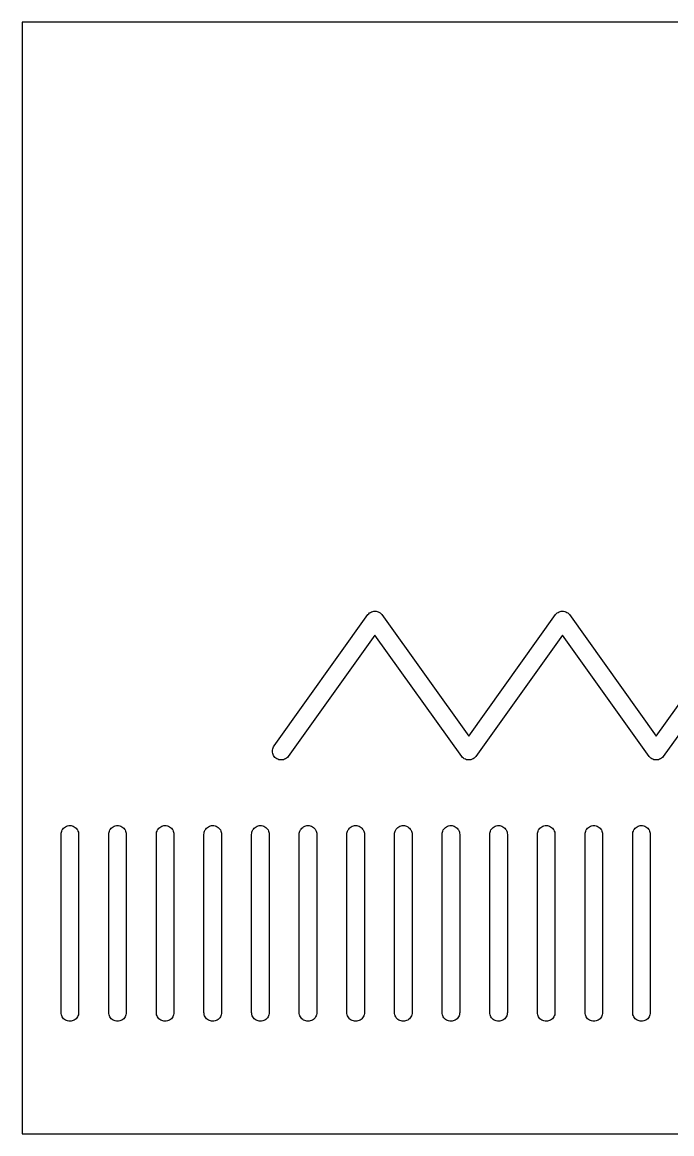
# Model space of a CAD drawing. Header units: metres. Extents: x 0 to 552, y 2 to 239.
# Drawn here: x 0 to 138.5, y 1.5 to 238.7 of the extents above; entities that cross this region are included whole.
import ezdxf

# ---------------------------------------------------------------- set-up
doc = ezdxf.new("R2010")
doc.units = ezdxf.units.M

msp = doc.modelspace()

# ---------------------------------------------------------------- linework, layer by layer
for p, q in [((552.32, 238.684), (0, 238.684)), ((0, 238.684), (0, 1.5)), ((53.7445, 84.2797), (73.7444, 112.28)), ((73.7444, 112.28), (73.9062, 112.464)), ((73.9062, 112.464), (74.0906, 112.626)), ((74.0906, 112.626), (74.2945, 112.762)), ((74.2945, 112.762), (74.5145, 112.871)), ((74.5145, 112.871), (74.7467, 112.949)), ((74.7467, 112.949), (74.9872, 112.997)), ((74.9872, 112.997), (75.232, 113.013)), ((75.232, 113.013), (75.4767, 112.997)), ((75.4767, 112.997), (75.7173, 112.949)), ((75.7173, 112.949), (75.9495, 112.871)), ((75.9495, 112.871), (76.1695, 112.762)), ((76.1695, 112.762), (76.3734, 112.626)), ((76.3734, 112.626), (76.5578, 112.464)), ((76.5578, 112.464), (76.7195, 112.28)), ((76.7195, 112.28), (95.232, 86.3622)), ((95.232, 86.3622), (113.744, 112.28)), ((113.744, 112.28), (113.906, 112.464)), ((113.906, 112.464), (114.091, 112.626)), ((114.091, 112.626), (114.294, 112.762)), ((114.294, 112.762), (114.514, 112.871)), ((114.514, 112.871), (114.747, 112.949)), ((114.747, 112.949), (114.987, 112.997)), ((114.987, 112.997), (115.232, 113.013)), ((115.232, 113.013), (115.477, 112.997)), ((115.477, 112.997), (115.717, 112.949)), ((115.717, 112.949), (115.95, 112.871)), ((115.95, 112.871), (116.169, 112.762)), ((116.169, 112.762), (116.373, 112.626)), ((116.373, 112.626), (116.558, 112.464)), ((116.558, 112.464), (116.72, 112.28)), ((116.72, 112.28), (135.232, 86.3622)), ((135.232, 86.3622), (153.744, 112.28)), ((75.232, 107.914), (56.7195, 81.9968)), ((93.7444, 81.9968), (75.232, 107.914)), ((115.232, 107.914), (96.7195, 81.9968)), ((133.744, 81.9968), (115.232, 107.914)), ((155.232, 107.914), (136.72, 81.9968)), ((53.357, 83.1382), (53.373, 83.383)), ((53.373, 82.8935), (53.357, 83.1382)), ((53.373, 83.383), (53.4209, 83.6235)), ((53.4209, 83.6235), (53.4997, 83.8558)), ((53.4997, 83.8558), (53.6082, 84.0757)), ((53.6082, 84.0757), (53.7445, 84.2797)), ((53.4209, 82.653), (53.373, 82.8935)), ((53.4997, 82.4207), (53.4209, 82.653)), ((53.6082, 82.2007), (53.4997, 82.4207)), ((53.7445, 81.9968), (53.6082, 82.2007)), ((53.9062, 81.8124), (53.7445, 81.9968)), ((54.0906, 81.6507), (53.9062, 81.8124)), ((54.2945, 81.5145), (54.0906, 81.6507)), ((54.5145, 81.406), (54.2945, 81.5145)), ((54.7467, 81.3271), (54.5145, 81.406)), ((54.9873, 81.2793), (54.7467, 81.3271)), ((55.232, 81.2632), (54.9873, 81.2793)), ((55.4767, 81.2793), (55.232, 81.2632)), ((55.7173, 81.3271), (55.4767, 81.2793)), ((55.9495, 81.406), (55.7173, 81.3271)), ((56.1695, 81.5145), (55.9495, 81.406)), ((56.3734, 81.6507), (56.1695, 81.5145)), ((56.5578, 81.8124), (56.3734, 81.6507)), ((56.7195, 81.9968), (56.5578, 81.8124)), ((93.9062, 81.8124), (93.7444, 81.9968)), ((94.0906, 81.6507), (93.9062, 81.8124)), ((94.2945, 81.5145), (94.0906, 81.6507)), ((94.5145, 81.406), (94.2945, 81.5145)), ((94.7467, 81.3271), (94.5145, 81.406)), ((94.9872, 81.2793), (94.7467, 81.3271)), ((95.232, 81.2632), (94.9872, 81.2793)), ((95.4767, 81.2793), (95.232, 81.2632)), ((95.7173, 81.3271), (95.4767, 81.2793)), ((95.9495, 81.406), (95.7173, 81.3271)), ((96.1695, 81.5145), (95.9495, 81.406)), ((96.3734, 81.6507), (96.1695, 81.5145)), ((96.5578, 81.8124), (96.3734, 81.6507)), ((96.7195, 81.9968), (96.5578, 81.8124)), ((133.906, 81.8124), (133.744, 81.9968)), ((134.091, 81.6507), (133.906, 81.8124)), ((134.294, 81.5145), (134.091, 81.6507)), ((134.514, 81.406), (134.294, 81.5145)), ((134.747, 81.3271), (134.514, 81.406)), ((134.987, 81.2793), (134.747, 81.3271)), ((135.232, 81.2632), (134.987, 81.2793)), ((135.477, 81.2793), (135.232, 81.2632)), ((135.717, 81.3271), (135.477, 81.2793)), ((135.95, 81.406), (135.717, 81.3271)), ((136.169, 81.5145), (135.95, 81.406)), ((136.373, 81.6507), (136.169, 81.5145)), ((136.558, 81.8124), (136.373, 81.6507)), ((136.72, 81.9968), (136.558, 81.8124)), ((8.5362, 66.3257), (8.6724, 66.5297)), ((8.6724, 66.5297), (8.8342, 66.7141)), ((8.8342, 66.7141), (9.0186, 66.8758)), ((9.0186, 66.8758), (9.2225, 67.012)), ((9.2225, 67.012), (9.4425, 67.1205)), ((9.4425, 67.1205), (9.6747, 67.1994)), ((9.6747, 67.1994), (9.9153, 67.2472)), ((9.9153, 67.2472), (10.16, 67.2632)), ((10.16, 67.2632), (10.4047, 67.2472)), ((10.4047, 67.2472), (10.6453, 67.1994)), ((10.6453, 67.1994), (10.8775, 67.1205)), ((10.8775, 67.1205), (11.0975, 67.012)), ((11.0975, 67.012), (11.3014, 66.8758)), ((11.3014, 66.8758), (11.4858, 66.7141)), ((11.4858, 66.7141), (11.6475, 66.5297)), ((11.6475, 66.5297), (11.7838, 66.3257)), ((18.6962, 66.3257), (18.8325, 66.5297)), ((18.8325, 66.5297), (18.9942, 66.7141)), ((18.9942, 66.7141), (19.1786, 66.8758)), ((19.1786, 66.8758), (19.3825, 67.012)), ((19.3825, 67.012), (19.6025, 67.1205)), ((19.6025, 67.1205), (19.8347, 67.1994)), ((19.8347, 67.1994), (20.0753, 67.2472)), ((20.0753, 67.2472), (20.32, 67.2632)), ((20.32, 67.2632), (20.5647, 67.2472)), ((20.5647, 67.2472), (20.8053, 67.1994)), ((20.8053, 67.1994), (21.0375, 67.1205)), ((21.0375, 67.1205), (21.2575, 67.012)), ((21.2575, 67.012), (21.4614, 66.8758)), ((21.4614, 66.8758), (21.6458, 66.7141)), ((21.6458, 66.7141), (21.8075, 66.5297)), ((21.8075, 66.5297), (21.9438, 66.3257)), ((28.8562, 66.3257), (28.9925, 66.5297)), ((28.9925, 66.5297), (29.1542, 66.7141)), ((29.1542, 66.7141), (29.3386, 66.8758)), ((29.3386, 66.8758), (29.5425, 67.012)), ((29.5425, 67.012), (29.7625, 67.1205)), ((29.7625, 67.1205), (29.9947, 67.1994)), ((29.9947, 67.1994), (30.2353, 67.2472)), ((30.2353, 67.2472), (30.48, 67.2632)), ((30.48, 67.2632), (30.7247, 67.2472)), ((30.7247, 67.2472), (30.9653, 67.1994)), ((30.9653, 67.1994), (31.1975, 67.1205)), ((31.1975, 67.1205), (31.4175, 67.012)), ((31.4175, 67.012), (31.6214, 66.8758)), ((31.6214, 66.8758), (31.8058, 66.7141)), ((31.8058, 66.7141), (31.9675, 66.5297)), ((31.9675, 66.5297), (32.1038, 66.3257)), ((39.0162, 66.3257), (39.1525, 66.5297)), ((39.1525, 66.5297), (39.3142, 66.7141)), ((39.3142, 66.7141), (39.4986, 66.8758)), ((39.4986, 66.8758), (39.7025, 67.012)), ((39.7025, 67.012), (39.9225, 67.1205)), ((39.9225, 67.1205), (40.1547, 67.1994)), ((40.1547, 67.1994), (40.3953, 67.2472)), ((40.3953, 67.2472), (40.64, 67.2632)), ((40.64, 67.2632), (40.8847, 67.2472)), ((40.8847, 67.2472), (41.1253, 67.1994)), ((41.1253, 67.1994), (41.3575, 67.1205)), ((41.3575, 67.1205), (41.5775, 67.012)), ((41.5775, 67.012), (41.7814, 66.8758)), ((41.7814, 66.8758), (41.9658, 66.7141)), ((41.9658, 66.7141), (42.1275, 66.5297)), ((42.1275, 66.5297), (42.2638, 66.3257)), ((49.1762, 66.3257), (49.3125, 66.5297)), ((49.3125, 66.5297), (49.4742, 66.7141)), ((49.4742, 66.7141), (49.6586, 66.8758)), ((49.6586, 66.8758), (49.8625, 67.012)), ((49.8625, 67.012), (50.0825, 67.1205)), ((50.0825, 67.1205), (50.3147, 67.1994)), ((50.3147, 67.1994), (50.5553, 67.2472)), ((50.5553, 67.2472), (50.8, 67.2632)), ((50.8, 67.2632), (51.0447, 67.2472)), ((51.0447, 67.2472), (51.2853, 67.1994)), ((51.2853, 67.1994), (51.5175, 67.1205)), ((51.5175, 67.1205), (51.7375, 67.012)), ((51.7375, 67.012), (51.9414, 66.8758)), ((51.9414, 66.8758), (52.1258, 66.7141)), ((52.1258, 66.7141), (52.2875, 66.5297)), ((52.2875, 66.5297), (52.4238, 66.3257)), ((59.3362, 66.3257), (59.4725, 66.5297)), ((59.4725, 66.5297), (59.6342, 66.7141)), ((59.6342, 66.7141), (59.8186, 66.8758)), ((59.8186, 66.8758), (60.0225, 67.012)), ((60.0225, 67.012), (60.2425, 67.1205)), ((60.2425, 67.1205), (60.4747, 67.1994)), ((60.4747, 67.1994), (60.7153, 67.2472)), ((60.7153, 67.2472), (60.96, 67.2632)), ((60.96, 67.2632), (61.2047, 67.2472)), ((61.2047, 67.2472), (61.4453, 67.1994)), ((61.4453, 67.1994), (61.6775, 67.1205)), ((61.6775, 67.1205), (61.8975, 67.012)), ((61.8975, 67.012), (62.1014, 66.8758)), ((62.1014, 66.8758), (62.2858, 66.7141)), ((62.2858, 66.7141), (62.4475, 66.5297)), ((62.4475, 66.5297), (62.5838, 66.3257)), ((69.4962, 66.3257), (69.6325, 66.5297)), ((69.6325, 66.5297), (69.7942, 66.7141)), ((69.7942, 66.7141), (69.9786, 66.8758)), ((69.9786, 66.8758), (70.1825, 67.012)), ((70.1825, 67.012), (70.4025, 67.1205)), ((70.4025, 67.1205), (70.6347, 67.1994)), ((70.6347, 67.1994), (70.8753, 67.2472)), ((70.8753, 67.2472), (71.12, 67.2632)), ((71.12, 67.2632), (71.3647, 67.2472)), ((71.3647, 67.2472), (71.6053, 67.1994)), ((71.6053, 67.1994), (71.8375, 67.1205)), ((71.8375, 67.1205), (72.0575, 67.012)), ((72.0575, 67.012), (72.2614, 66.8758)), ((72.2614, 66.8758), (72.4458, 66.7141)), ((72.4458, 66.7141), (72.6075, 66.5297)), ((72.6075, 66.5297), (72.7438, 66.3257)), ((79.6562, 66.3257), (79.7925, 66.5297)), ((79.7925, 66.5297), (79.9542, 66.7141)), ((79.9542, 66.7141), (80.1386, 66.8758)), ((80.1386, 66.8758), (80.3425, 67.012)), ((80.3425, 67.012), (80.5625, 67.1205)), ((80.5625, 67.1205), (80.7947, 67.1994)), ((80.7947, 67.1994), (81.0353, 67.2472)), ((81.0353, 67.2472), (81.28, 67.2632)), ((81.28, 67.2632), (81.5247, 67.2472)), ((81.5247, 67.2472), (81.7653, 67.1994)), ((81.7653, 67.1994), (81.9975, 67.1205)), ((81.9975, 67.1205), (82.2175, 67.012)), ((82.2175, 67.012), (82.4214, 66.8758)), ((82.4214, 66.8758), (82.6058, 66.7141)), ((82.6058, 66.7141), (82.7675, 66.5297)), ((82.7675, 66.5297), (82.9038, 66.3257)), ((89.8162, 66.3257), (89.9525, 66.5297)), ((89.9525, 66.5297), (90.1142, 66.7141)), ((90.1142, 66.7141), (90.2986, 66.8758)), ((90.2986, 66.8758), (90.5025, 67.012)), ((90.5025, 67.012), (90.7225, 67.1205)), ((90.7225, 67.1205), (90.9547, 67.1994)), ((90.9547, 67.1994), (91.1953, 67.2472)), ((91.1953, 67.2472), (91.44, 67.2632)), ((91.44, 67.2632), (91.6847, 67.2472)), ((91.6847, 67.2472), (91.9253, 67.1994)), ((91.9253, 67.1994), (92.1575, 67.1205)), ((92.1575, 67.1205), (92.3775, 67.012)), ((92.3775, 67.012), (92.5814, 66.8758)), ((92.5814, 66.8758), (92.7658, 66.7141)), ((92.7658, 66.7141), (92.9275, 66.5297)), ((92.9275, 66.5297), (93.0638, 66.3257)), ((99.9762, 66.3257), (100.112, 66.5297)), ((100.112, 66.5297), (100.274, 66.7141)), ((100.274, 66.7141), (100.459, 66.8758)), ((100.459, 66.8758), (100.662, 67.012)), ((100.662, 67.012), (100.882, 67.1205)), ((100.882, 67.1205), (101.115, 67.1994)), ((101.115, 67.1994), (101.355, 67.2472)), ((101.355, 67.2472), (101.6, 67.2632)), ((101.6, 67.2632), (101.845, 67.2472)), ((101.845, 67.2472), (102.085, 67.1994)), ((102.085, 67.1994), (102.318, 67.1205)), ((102.318, 67.1205), (102.537, 67.012)), ((102.537, 67.012), (102.741, 66.8758)), ((102.741, 66.8758), (102.926, 66.7141)), ((102.926, 66.7141), (103.088, 66.5297)), ((103.088, 66.5297), (103.224, 66.3257)), ((110.136, 66.3257), (110.272, 66.5297)), ((110.272, 66.5297), (110.434, 66.7141)), ((110.434, 66.7141), (110.619, 66.8758)), ((110.619, 66.8758), (110.822, 67.012)), ((110.822, 67.012), (111.042, 67.1205)), ((111.042, 67.1205), (111.275, 67.1994)), ((111.275, 67.1994), (111.515, 67.2472)), ((111.515, 67.2472), (111.76, 67.2632)), ((111.76, 67.2632), (112.005, 67.2472)), ((112.005, 67.2472), (112.245, 67.1994)), ((112.245, 67.1994), (112.478, 67.1205)), ((112.478, 67.1205), (112.697, 67.012)), ((112.697, 67.012), (112.901, 66.8758)), ((112.901, 66.8758), (113.086, 66.7141)), ((113.086, 66.7141), (113.248, 66.5297)), ((113.248, 66.5297), (113.384, 66.3257)), ((120.296, 66.3257), (120.432, 66.5297)), ((120.432, 66.5297), (120.594, 66.7141)), ((120.594, 66.7141), (120.779, 66.8758)), ((120.779, 66.8758), (120.982, 67.012)), ((120.982, 67.012), (121.202, 67.1205)), ((121.202, 67.1205), (121.435, 67.1994)), ((121.435, 67.1994), (121.675, 67.2472)), ((121.675, 67.2472), (121.92, 67.2632)), ((121.92, 67.2632), (122.165, 67.2472)), ((122.165, 67.2472), (122.405, 67.1994)), ((122.405, 67.1994), (122.638, 67.1205)), ((122.638, 67.1205), (122.857, 67.012)), ((122.857, 67.012), (123.061, 66.8758)), ((123.061, 66.8758), (123.246, 66.7141)), ((123.246, 66.7141), (123.408, 66.5297)), ((123.408, 66.5297), (123.544, 66.3257)), ((130.456, 66.3257), (130.592, 66.5297)), ((130.592, 66.5297), (130.754, 66.7141)), ((130.754, 66.7141), (130.939, 66.8758)), ((130.939, 66.8758), (131.142, 67.012)), ((131.142, 67.012), (131.362, 67.1205)), ((131.362, 67.1205), (131.595, 67.1994)), ((131.595, 67.1994), (131.835, 67.2472)), ((131.835, 67.2472), (132.08, 67.2632)), ((132.08, 67.2632), (132.325, 67.2472)), ((132.325, 67.2472), (132.565, 67.1994)), ((132.565, 67.1994), (132.798, 67.1205)), ((132.798, 67.1205), (133.017, 67.012)), ((133.017, 67.012), (133.221, 66.8758)), ((133.221, 66.8758), (133.406, 66.7141)), ((133.406, 66.7141), (133.568, 66.5297)), ((133.568, 66.5297), (133.704, 66.3257)), ((8.285, 65.3882), (8.301, 65.633)), ((8.285, 27.375), (8.285, 65.3882)), ((8.301, 65.633), (8.3489, 65.8735)), ((8.3489, 65.8735), (8.4277, 66.1058)), ((8.4277, 66.1058), (8.5362, 66.3257)), ((11.7838, 66.3257), (11.8923, 66.1058)), ((11.8923, 66.1058), (11.9711, 65.8735)), ((11.9711, 65.8735), (12.0189, 65.633)), ((12.0189, 65.633), (12.035, 65.3882)), ((12.035, 65.3882), (12.035, 27.375)), ((18.445, 65.3882), (18.461, 65.633)), ((18.445, 27.375), (18.445, 65.3882)), ((18.461, 65.633), (18.5089, 65.8735)), ((18.5089, 65.8735), (18.5877, 66.1058)), ((18.5877, 66.1058), (18.6962, 66.3257)), ((21.9438, 66.3257), (22.0523, 66.1058)), ((22.0523, 66.1058), (22.1311, 65.8735)), ((22.1311, 65.8735), (22.1789, 65.633)), ((22.1789, 65.633), (22.195, 65.3882)), ((22.195, 65.3882), (22.195, 27.375)), ((28.605, 65.3882), (28.621, 65.633)), ((28.605, 27.375), (28.605, 65.3882)), ((28.621, 65.633), (28.6689, 65.8735)), ((28.6689, 65.8735), (28.7477, 66.1058)), ((28.7477, 66.1058), (28.8562, 66.3257)), ((32.1038, 66.3257), (32.2123, 66.1058)), ((32.2123, 66.1058), (32.2911, 65.8735)), ((32.2911, 65.8735), (32.3389, 65.633)), ((32.3389, 65.633), (32.355, 65.3882)), ((32.355, 65.3882), (32.355, 27.375)), ((38.765, 65.3882), (38.7811, 65.633)), ((38.765, 27.375), (38.765, 65.3882)), ((38.7811, 65.633), (38.8289, 65.8735)), ((38.8289, 65.8735), (38.9077, 66.1058)), ((38.9077, 66.1058), (39.0162, 66.3257)), ((42.2638, 66.3257), (42.3723, 66.1058)), ((42.3723, 66.1058), (42.4511, 65.8735)), ((42.4511, 65.8735), (42.4989, 65.633)), ((42.4989, 65.633), (42.515, 65.3882)), ((42.515, 65.3882), (42.515, 27.375)), ((48.925, 65.3882), (48.941, 65.633)), ((48.925, 27.375), (48.925, 65.3882)), ((48.941, 65.633), (48.9889, 65.8735)), ((48.9889, 65.8735), (49.0677, 66.1058)), ((49.0677, 66.1058), (49.1762, 66.3257)), ((52.4238, 66.3257), (52.5323, 66.1058)), ((52.5323, 66.1058), (52.6111, 65.8735)), ((52.6111, 65.8735), (52.6589, 65.633)), ((52.6589, 65.633), (52.675, 65.3882)), ((52.675, 65.3882), (52.675, 27.375)), ((59.085, 65.3882), (59.101, 65.633)), ((59.085, 27.375), (59.085, 65.3882)), ((59.101, 65.633), (59.1489, 65.8735)), ((59.1489, 65.8735), (59.2277, 66.1058)), ((59.2277, 66.1058), (59.3362, 66.3257)), ((62.5838, 66.3257), (62.6923, 66.1058)), ((62.6923, 66.1058), (62.7711, 65.8735)), ((62.7711, 65.8735), (62.8189, 65.633)), ((62.8189, 65.633), (62.835, 65.3882)), ((62.835, 65.3882), (62.835, 27.375)), ((69.245, 65.3882), (69.261, 65.633)), ((69.245, 27.375), (69.245, 65.3882)), ((69.261, 65.633), (69.3089, 65.8735)), ((69.3089, 65.8735), (69.3877, 66.1058)), ((69.3877, 66.1058), (69.4962, 66.3257)), ((72.7438, 66.3257), (72.8523, 66.1058)), ((72.8523, 66.1058), (72.9311, 65.8735)), ((72.9311, 65.8735), (72.9789, 65.633)), ((72.9789, 65.633), (72.995, 65.3882)), ((72.995, 65.3882), (72.995, 27.375)), ((79.405, 65.3882), (79.4211, 65.633)), ((79.405, 27.375), (79.405, 65.3882)), ((79.4211, 65.633), (79.4689, 65.8735)), ((79.4689, 65.8735), (79.5477, 66.1058)), ((79.5477, 66.1058), (79.6562, 66.3257)), ((82.9038, 66.3257), (83.0123, 66.1058)), ((83.0123, 66.1058), (83.0911, 65.8735)), ((83.0911, 65.8735), (83.1389, 65.633)), ((83.1389, 65.633), (83.155, 65.3882)), ((83.155, 65.3882), (83.155, 27.375)), ((89.565, 65.3882), (89.581, 65.633)), ((89.565, 27.375), (89.565, 65.3882)), ((89.581, 65.633), (89.6289, 65.8735)), ((89.6289, 65.8735), (89.7077, 66.1058)), ((89.7077, 66.1058), (89.8162, 66.3257)), ((93.0638, 66.3257), (93.1723, 66.1058)), ((93.1723, 66.1058), (93.2511, 65.8735)), ((93.2511, 65.8735), (93.2989, 65.633)), ((93.2989, 65.633), (93.315, 65.3882)), ((93.315, 65.3882), (93.315, 27.375)), ((99.725, 65.3882), (99.741, 65.633)), ((99.725, 27.375), (99.725, 65.3882)), ((99.741, 65.633), (99.7889, 65.8735)), ((99.7889, 65.8735), (99.8677, 66.1058)), ((99.8677, 66.1058), (99.9762, 66.3257)), ((103.224, 66.3257), (103.332, 66.1058)), ((103.332, 66.1058), (103.411, 65.8735)), ((103.411, 65.8735), (103.459, 65.633)), ((103.459, 65.633), (103.475, 65.3882)), ((103.475, 65.3882), (103.475, 27.375)), ((109.885, 65.3882), (109.901, 65.633)), ((109.885, 27.375), (109.885, 65.3882)), ((109.901, 65.633), (109.949, 65.8735)), ((109.949, 65.8735), (110.028, 66.1058)), ((110.028, 66.1058), (110.136, 66.3257)), ((113.384, 66.3257), (113.492, 66.1058)), ((113.492, 66.1058), (113.571, 65.8735)), ((113.571, 65.8735), (113.619, 65.633)), ((113.619, 65.633), (113.635, 65.3882)), ((113.635, 65.3882), (113.635, 27.375)), ((120.045, 65.3882), (120.061, 65.633)), ((120.045, 27.375), (120.045, 65.3882)), ((120.061, 65.633), (120.109, 65.8735)), ((120.109, 65.8735), (120.188, 66.1058)), ((120.188, 66.1058), (120.296, 66.3257)), ((123.544, 66.3257), (123.652, 66.1058)), ((123.652, 66.1058), (123.731, 65.8735)), ((123.731, 65.8735), (123.779, 65.633)), ((123.779, 65.633), (123.795, 65.3882)), ((123.795, 65.3882), (123.795, 27.375)), ((130.205, 65.3882), (130.221, 65.633)), ((130.205, 27.375), (130.205, 65.3882)), ((130.221, 65.633), (130.269, 65.8735)), ((130.269, 65.8735), (130.348, 66.1058)), ((130.348, 66.1058), (130.456, 66.3257)), ((133.704, 66.3257), (133.812, 66.1058)), ((133.812, 66.1058), (133.891, 65.8735)), ((133.891, 65.8735), (133.939, 65.633)), ((133.939, 65.633), (133.955, 65.3882)), ((133.955, 65.3882), (133.955, 27.375)), ((8.301, 27.1303), (8.285, 27.375)), ((8.3489, 26.8897), (8.301, 27.1303)), ((8.4277, 26.6575), (8.3489, 26.8897)), ((8.5362, 26.4375), (8.4277, 26.6575)), ((8.6724, 26.2336), (8.5362, 26.4375)), ((8.8342, 26.0492), (8.6724, 26.2336)), ((11.6475, 26.2336), (11.4858, 26.0492)), ((11.7838, 26.4375), (11.6475, 26.2336)), ((11.8923, 26.6575), (11.7838, 26.4375)), ((11.9711, 26.8897), (11.8923, 26.6575)), ((12.0189, 27.1303), (11.9711, 26.8897)), ((12.035, 27.375), (12.0189, 27.1303)), ((18.461, 27.1303), (18.445, 27.375)), ((18.5089, 26.8897), (18.461, 27.1303)), ((18.5877, 26.6575), (18.5089, 26.8897)), ((18.6962, 26.4375), (18.5877, 26.6575)), ((18.8325, 26.2336), (18.6962, 26.4375)), ((18.9942, 26.0492), (18.8325, 26.2336)), ((21.8075, 26.2336), (21.6458, 26.0492)), ((21.9438, 26.4375), (21.8075, 26.2336)), ((22.0523, 26.6575), (21.9438, 26.4375)), ((22.1311, 26.8897), (22.0523, 26.6575)), ((22.1789, 27.1303), (22.1311, 26.8897)), ((22.195, 27.375), (22.1789, 27.1303)), ((28.621, 27.1303), (28.605, 27.375)), ((28.6689, 26.8897), (28.621, 27.1303)), ((28.7477, 26.6575), (28.6689, 26.8897)), ((28.8562, 26.4375), (28.7477, 26.6575)), ((28.9925, 26.2336), (28.8562, 26.4375)), ((29.1542, 26.0492), (28.9925, 26.2336)), ((31.9675, 26.2336), (31.8058, 26.0492)), ((32.1038, 26.4375), (31.9675, 26.2336)), ((32.2123, 26.6575), (32.1038, 26.4375)), ((32.2911, 26.8897), (32.2123, 26.6575)), ((32.3389, 27.1303), (32.2911, 26.8897)), ((32.355, 27.375), (32.3389, 27.1303)), ((38.7811, 27.1303), (38.765, 27.375)), ((38.8289, 26.8897), (38.7811, 27.1303)), ((38.9077, 26.6575), (38.8289, 26.8897)), ((39.0162, 26.4375), (38.9077, 26.6575)), ((39.1525, 26.2336), (39.0162, 26.4375)), ((39.3142, 26.0492), (39.1525, 26.2336)), ((42.1275, 26.2336), (41.9658, 26.0492)), ((42.2638, 26.4375), (42.1275, 26.2336)), ((42.3723, 26.6575), (42.2638, 26.4375)), ((42.4511, 26.8897), (42.3723, 26.6575)), ((42.4989, 27.1303), (42.4511, 26.8897)), ((42.515, 27.375), (42.4989, 27.1303)), ((48.941, 27.1303), (48.925, 27.375)), ((48.9889, 26.8897), (48.941, 27.1303)), ((49.0677, 26.6575), (48.9889, 26.8897)), ((49.1762, 26.4375), (49.0677, 26.6575)), ((49.3125, 26.2336), (49.1762, 26.4375)), ((49.4742, 26.0492), (49.3125, 26.2336)), ((52.2875, 26.2336), (52.1258, 26.0492)), ((52.4238, 26.4375), (52.2875, 26.2336)), ((52.5323, 26.6575), (52.4238, 26.4375)), ((52.6111, 26.8897), (52.5323, 26.6575)), ((52.6589, 27.1303), (52.6111, 26.8897)), ((52.675, 27.375), (52.6589, 27.1303)), ((59.101, 27.1303), (59.085, 27.375)), ((59.1489, 26.8897), (59.101, 27.1303)), ((59.2277, 26.6575), (59.1489, 26.8897)), ((59.3362, 26.4375), (59.2277, 26.6575)), ((59.4725, 26.2336), (59.3362, 26.4375)), ((59.6342, 26.0492), (59.4725, 26.2336)), ((62.4475, 26.2336), (62.2858, 26.0492)), ((62.5838, 26.4375), (62.4475, 26.2336)), ((62.6923, 26.6575), (62.5838, 26.4375)), ((62.7711, 26.8897), (62.6923, 26.6575)), ((62.8189, 27.1303), (62.7711, 26.8897)), ((62.835, 27.375), (62.8189, 27.1303)), ((69.261, 27.1303), (69.245, 27.375)), ((69.3089, 26.8897), (69.261, 27.1303)), ((69.3877, 26.6575), (69.3089, 26.8897)), ((69.4962, 26.4375), (69.3877, 26.6575)), ((69.6325, 26.2336), (69.4962, 26.4375)), ((69.7942, 26.0492), (69.6325, 26.2336)), ((72.6075, 26.2336), (72.4458, 26.0492)), ((72.7438, 26.4375), (72.6075, 26.2336)), ((72.8523, 26.6575), (72.7438, 26.4375)), ((72.9311, 26.8897), (72.8523, 26.6575)), ((72.9789, 27.1303), (72.9311, 26.8897)), ((72.995, 27.375), (72.9789, 27.1303)), ((79.4211, 27.1303), (79.405, 27.375)), ((79.4689, 26.8897), (79.4211, 27.1303)), ((79.5477, 26.6575), (79.4689, 26.8897)), ((79.6562, 26.4375), (79.5477, 26.6575)), ((79.7925, 26.2336), (79.6562, 26.4375)), ((79.9542, 26.0492), (79.7925, 26.2336)), ((82.7675, 26.2336), (82.6058, 26.0492)), ((82.9038, 26.4375), (82.7675, 26.2336)), ((83.0123, 26.6575), (82.9038, 26.4375)), ((83.0911, 26.8897), (83.0123, 26.6575)), ((83.1389, 27.1303), (83.0911, 26.8897)), ((83.155, 27.375), (83.1389, 27.1303)), ((89.581, 27.1303), (89.565, 27.375)), ((89.6289, 26.8897), (89.581, 27.1303)), ((89.7077, 26.6575), (89.6289, 26.8897)), ((89.8162, 26.4375), (89.7077, 26.6575)), ((89.9525, 26.2336), (89.8162, 26.4375)), ((90.1142, 26.0492), (89.9525, 26.2336)), ((92.9275, 26.2336), (92.7658, 26.0492)), ((93.0638, 26.4375), (92.9275, 26.2336)), ((93.1723, 26.6575), (93.0638, 26.4375)), ((93.2511, 26.8897), (93.1723, 26.6575)), ((93.2989, 27.1303), (93.2511, 26.8897)), ((93.315, 27.375), (93.2989, 27.1303)), ((99.741, 27.1303), (99.725, 27.375)), ((99.7889, 26.8897), (99.741, 27.1303)), ((99.8677, 26.6575), (99.7889, 26.8897)), ((99.9762, 26.4375), (99.8677, 26.6575)), ((100.112, 26.2336), (99.9762, 26.4375)), ((100.274, 26.0492), (100.112, 26.2336)), ((103.088, 26.2336), (102.926, 26.0492)), ((103.224, 26.4375), (103.088, 26.2336)), ((103.332, 26.6575), (103.224, 26.4375)), ((103.411, 26.8897), (103.332, 26.6575)), ((103.459, 27.1303), (103.411, 26.8897)), ((103.475, 27.375), (103.459, 27.1303)), ((109.901, 27.1303), (109.885, 27.375)), ((109.949, 26.8897), (109.901, 27.1303)), ((110.028, 26.6575), (109.949, 26.8897)), ((110.136, 26.4375), (110.028, 26.6575)), ((110.272, 26.2336), (110.136, 26.4375)), ((110.434, 26.0492), (110.272, 26.2336)), ((113.248, 26.2336), (113.086, 26.0492)), ((113.384, 26.4375), (113.248, 26.2336)), ((113.492, 26.6575), (113.384, 26.4375)), ((113.571, 26.8897), (113.492, 26.6575)), ((113.619, 27.1303), (113.571, 26.8897)), ((113.635, 27.375), (113.619, 27.1303)), ((120.061, 27.1303), (120.045, 27.375)), ((120.109, 26.8897), (120.061, 27.1303)), ((120.188, 26.6575), (120.109, 26.8897)), ((120.296, 26.4375), (120.188, 26.6575)), ((120.432, 26.2336), (120.296, 26.4375)), ((120.594, 26.0492), (120.432, 26.2336)), ((123.408, 26.2336), (123.246, 26.0492)), ((123.544, 26.4375), (123.408, 26.2336)), ((123.652, 26.6575), (123.544, 26.4375)), ((123.731, 26.8897), (123.652, 26.6575)), ((123.779, 27.1303), (123.731, 26.8897)), ((123.795, 27.375), (123.779, 27.1303)), ((130.221, 27.1303), (130.205, 27.375)), ((130.269, 26.8897), (130.221, 27.1303)), ((130.348, 26.6575), (130.269, 26.8897)), ((130.456, 26.4375), (130.348, 26.6575)), ((130.592, 26.2336), (130.456, 26.4375)), ((130.754, 26.0492), (130.592, 26.2336)), ((133.568, 26.2336), (133.406, 26.0492)), ((133.704, 26.4375), (133.568, 26.2336)), ((133.812, 26.6575), (133.704, 26.4375)), ((133.891, 26.8897), (133.812, 26.6575)), ((133.939, 27.1303), (133.891, 26.8897)), ((133.955, 27.375), (133.939, 27.1303)), ((9.0186, 25.8875), (8.8342, 26.0492)), ((9.2225, 25.7512), (9.0186, 25.8875)), ((9.4425, 25.6427), (9.2225, 25.7512)), ((9.6747, 25.5639), (9.4425, 25.6427)), ((9.9153, 25.516), (9.6747, 25.5639)), ((10.16, 25.5), (9.9153, 25.516)), ((10.4047, 25.516), (10.16, 25.5)), ((10.6453, 25.5639), (10.4047, 25.516)), ((10.8775, 25.6427), (10.6453, 25.5639)), ((11.0975, 25.7512), (10.8775, 25.6427)), ((11.3014, 25.8875), (11.0975, 25.7512)), ((11.4858, 26.0492), (11.3014, 25.8875)), ((19.1786, 25.8875), (18.9942, 26.0492)), ((19.3825, 25.7512), (19.1786, 25.8875)), ((19.6025, 25.6427), (19.3825, 25.7512)), ((19.8347, 25.5639), (19.6025, 25.6427)), ((20.0753, 25.516), (19.8347, 25.5639)), ((20.32, 25.5), (20.0753, 25.516)), ((20.5647, 25.516), (20.32, 25.5)), ((20.8053, 25.5639), (20.5647, 25.516)), ((21.0375, 25.6427), (20.8053, 25.5639)), ((21.2575, 25.7512), (21.0375, 25.6427)), ((21.4614, 25.8875), (21.2575, 25.7512)), ((21.6458, 26.0492), (21.4614, 25.8875)), ((29.3386, 25.8875), (29.1542, 26.0492)), ((29.5425, 25.7512), (29.3386, 25.8875)), ((29.7625, 25.6427), (29.5425, 25.7512)), ((29.9947, 25.5639), (29.7625, 25.6427)), ((30.2353, 25.516), (29.9947, 25.5639)), ((30.48, 25.5), (30.2353, 25.516)), ((30.7247, 25.516), (30.48, 25.5)), ((30.9653, 25.5639), (30.7247, 25.516)), ((31.1975, 25.6427), (30.9653, 25.5639)), ((31.4175, 25.7512), (31.1975, 25.6427)), ((31.6214, 25.8875), (31.4175, 25.7512)), ((31.8058, 26.0492), (31.6214, 25.8875)), ((39.4986, 25.8875), (39.3142, 26.0492)), ((39.7025, 25.7512), (39.4986, 25.8875)), ((39.9225, 25.6427), (39.7025, 25.7512)), ((40.1547, 25.5639), (39.9225, 25.6427)), ((40.3953, 25.516), (40.1547, 25.5639)), ((40.64, 25.5), (40.3953, 25.516)), ((40.8847, 25.516), (40.64, 25.5)), ((41.1253, 25.5639), (40.8847, 25.516)), ((41.3575, 25.6427), (41.1253, 25.5639)), ((41.5775, 25.7512), (41.3575, 25.6427)), ((41.7814, 25.8875), (41.5775, 25.7512)), ((41.9658, 26.0492), (41.7814, 25.8875)), ((49.6586, 25.8875), (49.4742, 26.0492)), ((49.8625, 25.7512), (49.6586, 25.8875)), ((50.0825, 25.6427), (49.8625, 25.7512)), ((50.3147, 25.5639), (50.0825, 25.6427)), ((50.5553, 25.516), (50.3147, 25.5639)), ((50.8, 25.5), (50.5553, 25.516)), ((51.0447, 25.516), (50.8, 25.5)), ((51.2853, 25.5639), (51.0447, 25.516)), ((51.5175, 25.6427), (51.2853, 25.5639)), ((51.7375, 25.7512), (51.5175, 25.6427)), ((51.9414, 25.8875), (51.7375, 25.7512)), ((52.1258, 26.0492), (51.9414, 25.8875)), ((59.8186, 25.8875), (59.6342, 26.0492)), ((60.0225, 25.7512), (59.8186, 25.8875)), ((60.2425, 25.6427), (60.0225, 25.7512)), ((60.4747, 25.5639), (60.2425, 25.6427)), ((60.7153, 25.516), (60.4747, 25.5639)), ((60.96, 25.5), (60.7153, 25.516)), ((61.2047, 25.516), (60.96, 25.5)), ((61.4453, 25.5639), (61.2047, 25.516)), ((61.6775, 25.6427), (61.4453, 25.5639)), ((61.8975, 25.7512), (61.6775, 25.6427)), ((62.1014, 25.8875), (61.8975, 25.7512)), ((62.2858, 26.0492), (62.1014, 25.8875)), ((69.9786, 25.8875), (69.7942, 26.0492)), ((70.1825, 25.7512), (69.9786, 25.8875)), ((70.4025, 25.6427), (70.1825, 25.7512)), ((70.6347, 25.5639), (70.4025, 25.6427)), ((70.8753, 25.516), (70.6347, 25.5639)), ((71.12, 25.5), (70.8753, 25.516)), ((71.3647, 25.516), (71.12, 25.5)), ((71.6053, 25.5639), (71.3647, 25.516)), ((71.8375, 25.6427), (71.6053, 25.5639)), ((72.0575, 25.7512), (71.8375, 25.6427)), ((72.2614, 25.8875), (72.0575, 25.7512)), ((72.4458, 26.0492), (72.2614, 25.8875)), ((80.1386, 25.8875), (79.9542, 26.0492)), ((80.3425, 25.7512), (80.1386, 25.8875)), ((80.5625, 25.6427), (80.3425, 25.7512)), ((80.7947, 25.5639), (80.5625, 25.6427)), ((81.0353, 25.516), (80.7947, 25.5639)), ((81.28, 25.5), (81.0353, 25.516)), ((81.5247, 25.516), (81.28, 25.5)), ((81.7653, 25.5639), (81.5247, 25.516)), ((81.9975, 25.6427), (81.7653, 25.5639)), ((82.2175, 25.7512), (81.9975, 25.6427)), ((82.4214, 25.8875), (82.2175, 25.7512)), ((82.6058, 26.0492), (82.4214, 25.8875)), ((90.2986, 25.8875), (90.1142, 26.0492)), ((90.5025, 25.7512), (90.2986, 25.8875)), ((90.7225, 25.6427), (90.5025, 25.7512)), ((90.9547, 25.5639), (90.7225, 25.6427)), ((91.1953, 25.516), (90.9547, 25.5639)), ((91.44, 25.5), (91.1953, 25.516)), ((91.6847, 25.516), (91.44, 25.5)), ((91.9253, 25.5639), (91.6847, 25.516)), ((92.1575, 25.6427), (91.9253, 25.5639)), ((92.3775, 25.7512), (92.1575, 25.6427)), ((92.5814, 25.8875), (92.3775, 25.7512)), ((92.7658, 26.0492), (92.5814, 25.8875)), ((100.459, 25.8875), (100.274, 26.0492)), ((100.662, 25.7512), (100.459, 25.8875)), ((100.882, 25.6427), (100.662, 25.7512)), ((101.115, 25.5639), (100.882, 25.6427)), ((101.355, 25.516), (101.115, 25.5639)), ((101.6, 25.5), (101.355, 25.516)), ((101.845, 25.516), (101.6, 25.5)), ((102.085, 25.5639), (101.845, 25.516)), ((102.318, 25.6427), (102.085, 25.5639)), ((102.537, 25.7512), (102.318, 25.6427)), ((102.741, 25.8875), (102.537, 25.7512)), ((102.926, 26.0492), (102.741, 25.8875)), ((110.619, 25.8875), (110.434, 26.0492)), ((110.822, 25.7512), (110.619, 25.8875)), ((111.042, 25.6427), (110.822, 25.7512)), ((111.275, 25.5639), (111.042, 25.6427)), ((111.515, 25.516), (111.275, 25.5639)), ((111.76, 25.5), (111.515, 25.516)), ((112.005, 25.516), (111.76, 25.5)), ((112.245, 25.5639), (112.005, 25.516)), ((112.478, 25.6427), (112.245, 25.5639)), ((112.697, 25.7512), (112.478, 25.6427)), ((112.901, 25.8875), (112.697, 25.7512)), ((113.086, 26.0492), (112.901, 25.8875)), ((120.779, 25.8875), (120.594, 26.0492)), ((120.982, 25.7512), (120.779, 25.8875)), ((121.202, 25.6427), (120.982, 25.7512)), ((121.435, 25.5639), (121.202, 25.6427)), ((121.675, 25.516), (121.435, 25.5639)), ((121.92, 25.5), (121.675, 25.516)), ((122.165, 25.516), (121.92, 25.5)), ((122.405, 25.5639), (122.165, 25.516)), ((122.638, 25.6427), (122.405, 25.5639)), ((122.857, 25.7512), (122.638, 25.6427)), ((123.061, 25.8875), (122.857, 25.7512)), ((123.246, 26.0492), (123.061, 25.8875)), ((130.939, 25.8875), (130.754, 26.0492)), ((131.142, 25.7512), (130.939, 25.8875)), ((131.362, 25.6427), (131.142, 25.7512)), ((131.595, 25.5639), (131.362, 25.6427)), ((131.835, 25.516), (131.595, 25.5639)), ((132.08, 25.5), (131.835, 25.516)), ((132.325, 25.516), (132.08, 25.5)), ((132.565, 25.5639), (132.325, 25.516)), ((132.798, 25.6427), (132.565, 25.5639)), ((133.017, 25.7512), (132.798, 25.6427)), ((133.221, 25.8875), (133.017, 25.7512)), ((133.406, 26.0492), (133.221, 25.8875)), ((0, 1.5), (552.32, 1.5))]:
    msp.add_line(p, q)

doc.saveas('drawing.dxf')
